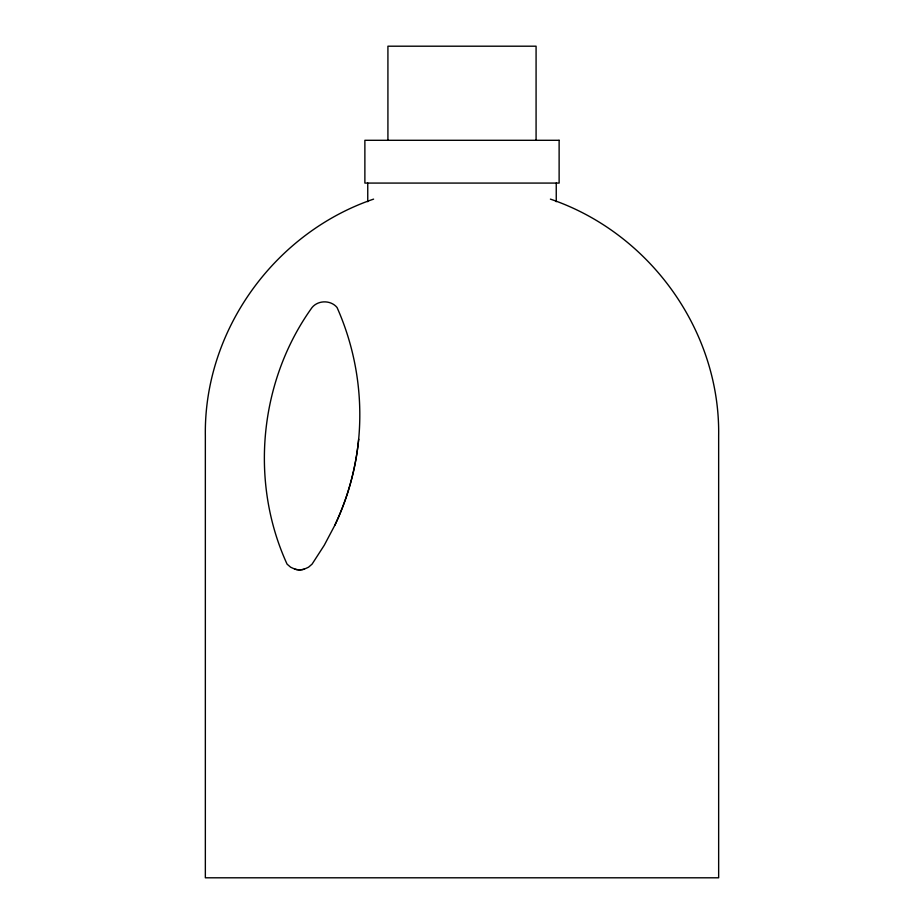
<?xml version="1.0" encoding="UTF-8"?>
<svg xmlns="http://www.w3.org/2000/svg" width="924" height="924" viewBox="0 0 924 924"><rect width="100%" height="100%" fill="white"/><g stroke="black" fill="none" stroke-linecap="round" stroke-linejoin="round"><path stroke-width="1.39" d="M358.674 439.119C362.866 394.317 355.359 348.602 337.052 307.496C330.884 299.988 318.237 299.988 312.069 307.496C259.24 380.827 249.388 481.982 287.075 564.137L290.633 567.209L294.918 569.161A17.799 17.14 90 0 0 304.227 569.161L308.512 567.209L312.069 564.137L324.266 545.241L334.777 525.363A257.461 254.608 90 0 0 358.674 439.119A257.461 254.608 -90 0 1 334.777 525.363M373.596 199.122C274.359 232.871 203.742 330.549 205.347 435.816L205.347 877.8L718.653 877.8L718.653 435.816C720.258 330.549 649.641 232.871 550.404 199.122M556.248 183.079L556.248 201.709M536.082 140.298L536.082 46.2L387.918 46.2L387.918 140.298M367.752 183.079L367.752 201.709M304.227 569.161A17.799 17.14 -90 0 1 294.918 569.161M559.124 140.298L364.876 140.298L364.876 183.079L559.124 183.079L559.124 140.298"/></g></svg>
